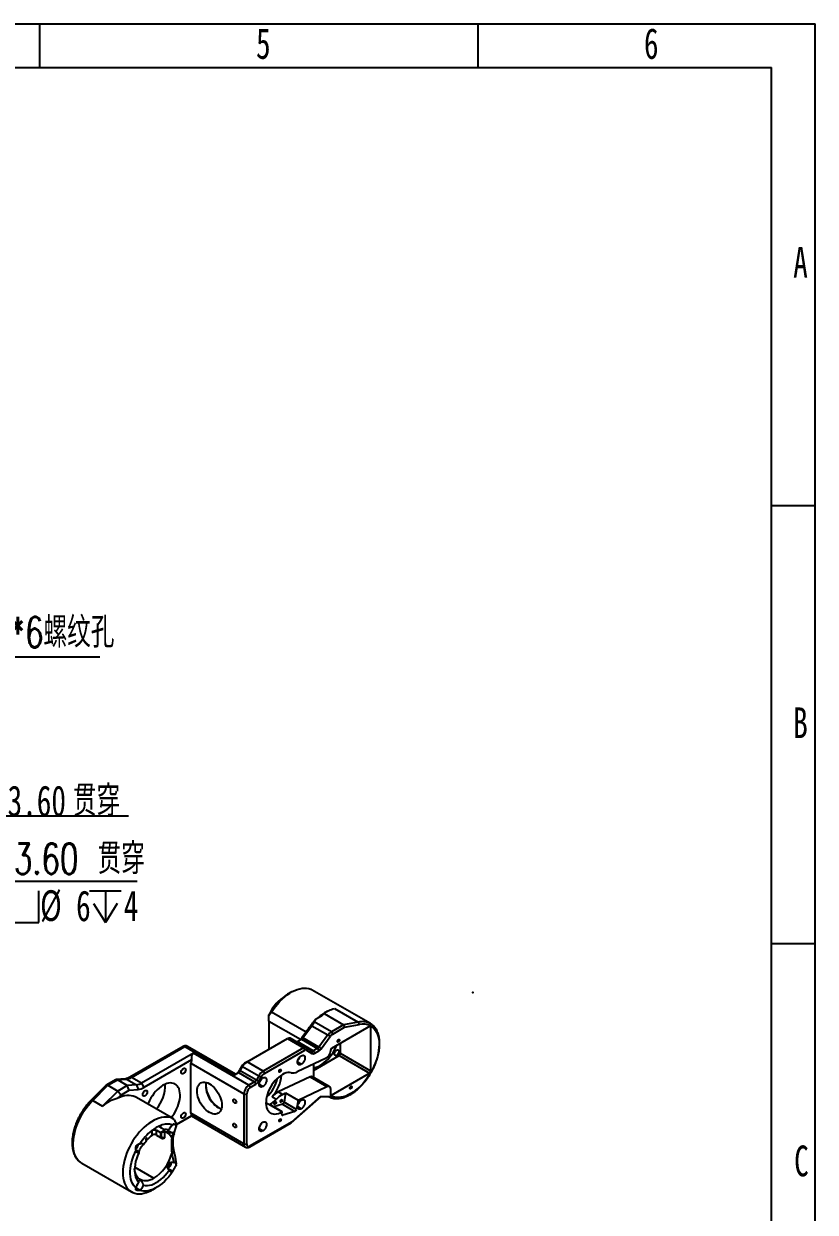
# Model space of a CAD drawing. Header units: millimetres. Extents: x 0 to 316, y 0 to 210.
# Drawn here: x 206.7 to 297, y 74.4 to 210 of the extents above; entities that cross this region are included whole.
import ezdxf

# ---------------------------------------------------------------- set-up
doc = ezdxf.new("R2010")
doc.units = ezdxf.units.MM
doc.header["$PDSIZE"] = -1
doc.layers.add('图框', color=7, linetype='Continuous')
doc.styles.add('SLDTEXTSTYLE0', font='TXT', dxfattribs={"width": 0.7, "bigfont": 'bigfont'})
doc.styles.add('SLDTEXTSTYLE3', font='TXT', dxfattribs={"width": 0.7})
doc.dimstyles.new('SLDDIMSTYLE2', dxfattribs={"dimtxt": 3.5, "dimasz": 4.08, "dimexe": 0, "dimexo": 0.0625, "dimgap": 0.875, "dimtad": 0, "dimtih": 1, "dimtoh": 1, "dimlfac": 5, "dimrnd": 1e-09, "dimzin": 4, "dimdsep": 46, "dimtxsty": 'SLDTEXTSTYLE3', "dimblk1": 'NONE', "dimsah": 1, "dimcen": 0, "dimadec": 0, "dimazin": 1, "dimtfac": 1, "dimtmove": 0, "dimatfit": 3, "dimldrblk": 'NONE', "dimfxl": 1, "dimfrac": 2, "dimtolj": 1, "dimtzin": 12, "dimarcsym": 0})
doc.dimstyles.new('SLDDIMSTYLE3', dxfattribs={"dimtxt": 3.5, "dimasz": 4.08, "dimexe": 0, "dimexo": 0.0625, "dimgap": 0.875, "dimtad": 0, "dimtih": 1, "dimtoh": 1, "dimlfac": 5, "dimrnd": 1e-09, "dimzin": 12, "dimdsep": 46, "dimtxsty": 'SLDTEXTSTYLE3', "dimblk1": 'NONE', "dimsah": 1, "dimcen": 0, "dimadec": 0, "dimazin": 3, "dimtfac": 1, "dimtmove": 0, "dimatfit": 3, "dimldrblk": 'NONE', "dimfxl": 1, "dimfrac": 2, "dimtolj": 1, "dimtzin": 12, "dimarcsym": 0})

# ---------------------------------------------------------------- blocks, each defined once
blk = doc.blocks.new('_D_11')
at = {"layer": '图框'}
for p, q in [((185.89, 125.48), (186.55, 125.19)), ((186.55, 125.19), (199.17, 119.62)), ((199.17, 119.62), (218.66, 119.62))]:
    blk.add_line(p, q, dxfattribs=at)
blk.add_solid([(186.55, 125.19), (190.08, 123.08), (190.49, 124.01)], dxfattribs=at)
at = {"layer": '图框', "char_height": 3.5, "attachment_point": 1}
for s, insert, style in [('贯穿', (212.32, 123.09), 'SLDTEXTSTYLE0'), ('%%c', (200.76, 123.11), 'SLDTEXTSTYLE3'), ('3.60', (204.87, 123.09), 'SLDTEXTSTYLE3')]:
    blk.add_mtext(s, dxfattribs=dict(at, insert=insert, style=style))
blk = doc.blocks.new('_None')
blk = doc.blocks.new('SW_SYMBOL_HOLE_SPOT')
at = {"layer": '图框', "color": 0}
for p, q in [((0, 875), (0, 75)), ((1600, 75), (1600, 875)), ((0, 75), (1600, 75))]:
    blk.add_line(p, q, dxfattribs=at)
blk = doc.blocks.new('SW_SYMBOL_HOLE_DEPTH')
at = {"layer": '图框', "color": 0}
for p, q in [((0, 875), (800, 875)), ((400, 875), (400, 75)), ((100, 555), (400, 75)), ((700, 555), (400, 75))]:
    blk.add_line(p, q, dxfattribs=at)
blk = doc.blocks.new('_D_12')
at = {"layer": '图框'}
for p, q in [((186.01, 123.59), (186.93, 122.81)), ((186.93, 122.81), (199.63, 112.16)), ((199.63, 112.16), (219.66, 112.16))]:
    blk.add_line(p, q, dxfattribs=at)
blk.add_solid([(186.93, 122.81), (189.73, 119.8), (190.38, 120.58)], dxfattribs=at)
at = {"layer": '图框', "xscale": 0.0045117371, "yscale": 0.0045117371, "zscale": 0.0045117371}
for name, p in [('SW_SYMBOL_HOLE_SPOT', (201.22, 107.12)), ('SW_SYMBOL_HOLE_DEPTH', (214.22, 107.12))]:
    blk.add_blockref(name, p, dxfattribs=at)
at = {"layer": '图框', "char_height": 3.5, "attachment_point": 1}
for s, insert, style in [('%%c', (201.49, 116.5), 'SLDTEXTSTYLE3'), ('3.60 贯穿', (205.6, 116.48), 'SLDTEXTSTYLE0'), ('%%c', (208.58, 111.13), 'SLDTEXTSTYLE3'), ('6', (212.69, 111.11), 'SLDTEXTSTYLE3'), ('4', (218.12, 111.11), 'SLDTEXTSTYLE3')]:
    blk.add_mtext(s, dxfattribs=dict(at, insert=insert, style=style))
blk = doc.blocks.new('SW_NOTE_0_1')
at = {"layer": '图框', "color": 0}
blk.add_line((15.33, 0), (0, 0), dxfattribs=at)
at = {"layer": '图框', "color": 0, "insert": (0.5, 4.58), "char_height": 3.5, "attachment_point": 1, "style": 'SLDTEXTSTYLE0'}
blk.add_mtext('M2*6螺纹孔', dxfattribs=at)

msp = doc.modelspace()

# ---------------------------------------------------------------- linework, layer by layer
at = {"color": 7, "linetype": 'Continuous', "lineweight": 25}
for p, q in [((237.2252, 99.5009), (236.801, 99.256)), ((246.2583, 95.9099), (239.6256, 99.7389)), ((234.6772, 96.2091), (234.6772, 96.807)), ((238.9207, 94.9421), (234.9767, 97.2189)), ((239.9843, 96.3749), (238.4297, 94.2808)), ((239.9843, 96.3749), (239.8526, 96.1094)), ((240.6883, 96.7814), (239.9843, 96.3749)), ((240.986, 97.0496), (243.1908, 95.7768)), ((241.366, 97.3358), (241.1709, 97.2231)), ((242.1635, 97.6259), (244.8484, 96.0759)), ((234.6772, 96.2091), (238.2909, 94.1229)), ((234.6772, 96.2091), (234.6772, 92.9846)), ((238.5557, 94.2987), (239.5791, 95.6773)), ((239.5791, 95.6773), (241.4176, 94.616)), ((241.8098, 94.9796), (239.8526, 96.1094)), ((243.1908, 95.7768), (241.8098, 94.9796)), ((246.2816, 95.6422), (241.8331, 93.0741)), ((241.9654, 94.7101), (243.3204, 95.4924)), ((244.8484, 96.0759), (243.1908, 95.7768)), ((243.3204, 95.4924), (245.004, 95.7961)), ((245.004, 95.7961), (245.004, 95.7953)), ((246.2583, 95.9099), (246.2229, 95.9298)), ((246.3121, 90.4993), (246.3121, 95.6248)), ((232.1867, 91.5469), (236.7969, 94.2083)), ((236.7969, 94.2083), (238.6354, 93.147)), ((238.9354, 93.1767), (237.0969, 94.238)), ((237.9118, 93.8721), (238.3988, 94.1532)), ((239.7503, 92.8108), (237.9118, 93.8721)), ((238.3988, 94.1532), (240.2373, 93.0919)), ((238.5557, 94.2987), (238.4297, 94.2808)), ((240.3942, 93.2373), (238.5557, 94.2987)), ((241.4176, 94.616), (240.3942, 93.2373)), ((240.636, 93.0479), (241.6594, 94.4265)), ((242.5037, 93.89), (242.6184, 93.8237)), ((242.8332, 92.5077), (242.8332, 93.6515)), ((224.8848, 93.3041), (218.8111, 89.7978)), ((219.0111, 89.778), (225.0848, 93.2843)), ((226.0747, 92.5495), (220.1425, 89.1249)), ((225.0848, 93.2843), (230.7063, 90.039)), ((230.882, 90.1405), (225.3847, 93.314)), ((232.4033, 88.8961), (226.0747, 92.5495)), ((238.6354, 93.147), (234.0252, 90.4856)), ((234.1807, 90.2161), (238.7909, 92.8776)), ((238.9417, 93.1729), (238.9354, 93.1767)), ((238.9417, 93.1729), (238.9463, 93.1701)), ((239.5507, 92.7907), (238.9463, 93.1701)), ((238.9849, 92.8939), (239.5893, 92.5146)), ((240.2373, 93.0919), (239.7503, 92.8108)), ((239.7825, 90.5832), (242.6917, 92.2627)), ((239.9059, 92.5413), (240.3928, 92.8225)), ((241.6917, 92.8292), (241.6917, 92.7406)), ((242.6917, 92.2627), (246.1707, 90.2544)), ((246.3121, 90.4993), (242.8332, 92.5077)), ((225.8677, 91.7768), (220.4253, 88.635)), ((225.7919, 85.6906), (225.7919, 91.4064)), ((225.7919, 91.4064), (231.8376, 87.9163)), ((231.6038, 91.0669), (231.3281, 90.5893)), ((231.4109, 90.5415), (231.6867, 91.0191)), ((231.6867, 91.0191), (231.6038, 91.0669)), ((231.6867, 91.0191), (233.5252, 89.9578)), ((232.1867, 91.5469), (231.9038, 91.3836)), ((234.0252, 90.4856), (232.1867, 91.5469)), ((241.2292, 91.9857), (237.9133, 90.4173)), ((238.3787, 91.2681), (237.9544, 91.513)), ((239.7825, 91.3014), (239.7825, 89.7824)), ((217.1839, 89.5117), (216.1292, 88.9028)), ((216.3145, 88.8745), (217.4009, 89.5017)), ((218.3097, 89.6226), (217.2627, 89.5363)), ((217.4009, 89.5017), (218.454, 89.5884)), ((218.5322, 88.8486), (217.4009, 89.5017)), ((218.454, 89.5884), (219.5854, 88.9353)), ((220.1425, 89.1249), (219.0111, 89.778)), ((230.7063, 90.039), (231.2109, 90.3304)), ((231.2109, 90.3304), (233.0494, 89.2691)), ((231.4109, 90.5415), (231.3281, 90.5893)), ((233.2494, 89.4802), (231.4109, 90.5415)), ((233.5252, 89.9578), (233.2494, 89.4802)), ((233.515, 89.3268), (233.7907, 89.8044)), ((239.3964, 89.8445), (235.7496, 88.1197)), ((235.8382, 90.4667), (235.953, 90.4004)), ((239.3964, 89.8445), (241.3056, 88.7423)), ((241.5674, 88.752), (239.6582, 89.8541)), ((241.8331, 87.7503), (246.1707, 90.2544)), ((216.1107, 88.8887), (214.4022, 87.1828)), ((214.5879, 87.1506), (216.3145, 88.8745)), ((217.4459, 88.2214), (215.7193, 86.4975)), ((216.3145, 88.8745), (217.4459, 88.2214)), ((218.5322, 88.8486), (217.4459, 88.2214)), ((217.7787, 87.7604), (217.4459, 88.2214)), ((217.7787, 87.7604), (218.757, 88.3251)), ((219.5854, 88.9353), (218.5322, 88.8486)), ((218.757, 88.3251), (218.5322, 88.8486)), ((218.757, 88.3251), (219.7568, 88.4075)), ((219.5854, 88.9353), (219.7568, 88.4075)), ((220.1425, 89.1249), (220.4253, 88.635)), ((233.0494, 89.2691), (232.4033, 88.8961)), ((232.5589, 88.6266), (233.205, 88.9996)), ((233.994, 88.7369), (233.5698, 88.9818)), ((238.0051, 87.1813), (241.3056, 88.7423)), ((241.6917, 88.4773), (241.6917, 87.832)), ((243.9129, 88.5543), (244.0276, 88.488)), ((214.5879, 87.1506), (215.7193, 86.4975)), ((217.3734, 87.3557), (217.7787, 87.7604)), ((223.8076, 85.0313), (219.565, 87.4805)), ((231.8376, 87.9163), (231.8376, 82.2005)), ((232.1488, 82.2005), (232.1488, 87.9163)), ((234.3479, 86.8991), (236.1863, 85.8378)), ((235.0375, 87.569), (235.5325, 87.2832)), ((236.2446, 87.8339), (235.7496, 88.1197)), ((236.0944, 86.9584), (235.9797, 87.0247)), ((236.2446, 87.8339), (236.5909, 87.9977)), ((236.5909, 87.9977), (236.4079, 86.9414)), ((237.8222, 86.125), (236.4079, 86.9414)), ((236.5909, 87.9977), (238.0051, 87.1813)), ((237.2405, 84.5931), (240.6478, 87.6145)), ((240.5742, 87.6155), (237.2626, 84.679)), ((238.0051, 87.1813), (237.8222, 86.125)), ((240.5742, 87.6155), (241.9311, 87.597)), ((241.4452, 87.6036), (241.4592, 87.5956)), ((241.8331, 87.7503), (241.6917, 87.8319)), ((231.8376, 82.2005), (225.7919, 85.6906)), ((236.2102, 85.8517), (234.796, 86.6682)), ((236.2392, 86.72), (235.2536, 86.404)), ((235.3873, 86.7135), (235.2726, 86.7798)), ((236.1655, 85.5938), (236.2102, 85.8517)), ((236.2729, 85.4609), (236.1655, 85.5229)), ((236.2392, 86.72), (237.6534, 85.9036)), ((237.6534, 85.9036), (236.2729, 85.4609)), ((238.3787, 86.2049), (237.9544, 86.4498)), ((222.3536, 84.0222), (222.3536, 84.3066)), ((223.8723, 83.3418), (224.0591, 84.095)), ((224.1041, 84.2763), (224.1416, 84.4274)), ((225.8677, 85.4078), (224.1369, 84.4086)), ((224.1369, 84.4086), (225.8404, 85.392)), ((225.8404, 85.392), (232.0034, 81.8342)), ((232.5133, 81.8629), (237.2315, 84.5867)), ((237.2626, 84.679), (232.5589, 81.9637)), ((235.8382, 84.8203), (235.953, 84.754)), ((220.6856, 82.8129), (220.769, 82.6544)), ((220.7433, 82.8451), (220.7775, 82.8253)), ((220.7775, 82.8253), (220.8507, 82.6864)), ((221.3106, 83.7044), (221.3106, 83.122)), ((221.8762, 83.7466), (222.3005, 83.5017)), ((221.8762, 83.1728), (221.8762, 83.7466)), ((221.8762, 83.1728), (222.3005, 82.9279)), ((222.3005, 83.5017), (222.3005, 82.9279)), ((222.4419, 82.9631), (222.3005, 82.9279)), ((222.3005, 82.9279), (222.5882, 82.78)), ((222.7779, 83.7773), (222.3536, 84.0222)), ((222.4419, 82.9631), (222.4419, 83.4255)), ((222.6878, 82.8367), (222.4419, 82.9631)), ((222.7019, 82.8394), (222.7779, 82.883)), ((222.7019, 82.8394), (222.7072, 82.8422)), ((222.7072, 82.8422), (222.7779, 82.883)), ((222.7779, 83.6195), (222.7779, 82.883)), ((223.5938, 83.4415), (223.1747, 83.6834)), ((223.8723, 83.3418), (223.6108, 82.8988)), ((233.994, 83.6737), (233.5698, 83.9186)), ((219.8529, 81.2823), (219.5328, 81.4671)), ((220.7225, 82.5433), (220.6493, 82.6823)), ((223.8723, 81.3525), (223.6108, 81.0418)), ((213.3512, 79.9829), (219.008, 76.7172)), ((219.3717, 79.5184), (221.5492, 78.2613)), ((223.7071, 79.0566), (223.1831, 79.3592)), ((219.9571, 76.8918), (219.5328, 77.1367)), ((221.4084, 76.9552), (221.8326, 77.2001))]:
    msp.add_line(p, q, dxfattribs=at)
at = {"color": 7, "linetype": 'Continuous'}
for q in [(257.944, 99.5082), (257.9654, 99.4465)]:
    msp.add_line((257.944, 99.4589), q, dxfattribs=at)
at = {"color": 7, "linetype": 'Continuous', "lineweight": 25, "flags": 128}
for points in [[(234.9767, 97.2189), (235.1995, 97.5563), (235.4367, 97.8797), (235.6867, 98.1866), (235.9477, 98.4749), (236.2178, 98.7425), (236.4952, 98.9876), (236.7778, 99.2083), (237.0635, 99.4031), (237.3505, 99.5706), (237.6365, 99.7095), (237.9196, 99.819), (238.1977, 99.8982), (238.4689, 99.9465), (238.7313, 99.9637), (238.9828, 99.9495), (239.2218, 99.9041), (239.4465, 99.8279), (239.6256, 99.7389)], [(246.3121, 95.6248), (246.5021, 95.4934), (246.6731, 95.3329), (246.824, 95.1445), (246.9535, 94.9297), (247.0607, 94.69), (247.1447, 94.4274), (247.205, 94.1438), (247.241, 93.8413), (247.2526, 93.5223), (247.2395, 93.1892), (247.2019, 92.8445), (247.1401, 92.4908), (247.0546, 92.1308), (246.9459, 91.7673), (246.815, 91.403), (246.6629, 91.0406), (246.4906, 90.683), (246.2995, 90.3328), (246.091, 89.9927), (245.8668, 89.6654), (245.6285, 89.3531), (245.3779, 89.0585), (245.117, 88.7836), (244.8476, 88.5306), (244.572, 88.3014), (244.2921, 88.0977), (244.0101, 87.9211), (243.7282, 87.7729), (243.4484, 87.6543), (243.1729, 87.5661), (242.9038, 87.509), (242.6431, 87.4835), (242.3928, 87.4897), (242.1549, 87.5277), (241.9311, 87.597)], [(242.6184, 93.8237), (242.5745, 93.8085), (242.5373, 93.8157), (242.5124, 93.8443), (242.5037, 93.89), (242.5124, 93.9458), (242.5373, 94.0031), (242.5745, 94.0533), (242.6184, 94.0888), (242.6624, 94.104), (242.6996, 94.0968), (242.7245, 94.0682), (242.7332, 94.0225), (242.7245, 93.9667), (242.6996, 93.9094), (242.6624, 93.8592), (242.6184, 93.8237)], [(238.3787, 91.2681), (238.2771, 91.2237), (238.1815, 91.2104), (238.0973, 91.2289), (238.0295, 91.2781), (237.982, 91.3553), (237.9575, 91.4558), (237.9575, 91.5739), (237.982, 91.7027), (238.0295, 91.8347), (238.0973, 91.9623), (238.1815, 92.078), (238.2771, 92.1751), (238.3787, 92.2479), (238.4802, 92.2923), (238.5758, 92.3056), (238.66, 92.2871), (238.7278, 92.2379), (238.7753, 92.1607), (238.7998, 92.0602), (238.7998, 91.9421), (238.7753, 91.8133), (238.7278, 91.6813), (238.66, 91.5537), (238.5758, 91.438), (238.4802, 91.3409), (238.3787, 91.2681)], [(239.7825, 90.8596), (239.8577, 90.873), (240.0793, 90.9324), (240.3059, 91.0218), (240.5351, 91.1402), (240.7642, 91.2863), (240.9908, 91.4586), (241.2124, 91.6551), (241.4266, 91.8737), (241.6311, 92.112), (241.8235, 92.3674), (242.0018, 92.6371), (242.1641, 92.9181), (242.3084, 93.2074), (242.3911, 93.3963)], [(242.4101, 92.8826), (242.4887, 92.9137), (242.5597, 92.9129), (242.616, 92.8804), (242.6522, 92.8193), (242.6646, 92.7356), (242.6522, 92.6376), (242.616, 92.5348), (242.5597, 92.4372), (242.4887, 92.3545), (242.4101, 92.2947), (242.3314, 92.2637), (242.2604, 92.2645), (242.2041, 92.297), (242.168, 92.3581), (242.1555, 92.4417), (242.168, 92.5398), (242.2041, 92.6426), (242.2604, 92.7401), (242.3314, 92.8228), (242.4101, 92.8826)], [(224.9339, 90.7968), (225.0126, 90.8279), (225.0836, 90.8271), (225.1399, 90.7945), (225.176, 90.7335), (225.1885, 90.6498), (225.176, 90.5518), (225.1399, 90.449), (225.0836, 90.3514), (225.0126, 90.2687), (224.9339, 90.2089), (224.8553, 90.1779), (224.7843, 90.1787), (224.728, 90.2112), (224.6918, 90.2723), (224.6794, 90.3559), (224.6918, 90.454), (224.728, 90.5568), (224.7843, 90.6543), (224.8553, 90.737), (224.9339, 90.7968)], [(233.5252, 89.9578), (233.5576, 89.939), (233.5931, 89.9186), (233.6301, 89.8972), (233.6674, 89.8757), (233.7034, 89.8549), (233.7368, 89.8356), (233.7663, 89.8186), (233.7907, 89.8044)], [(233.994, 88.7369), (233.8925, 88.6925), (233.7969, 88.6792), (233.7127, 88.6977), (233.6449, 88.7469), (233.5973, 88.8241), (233.5729, 88.9246), (233.5729, 89.0427), (233.5973, 89.1715), (233.6449, 89.3036), (233.7127, 89.4311), (233.7969, 89.5468), (233.8925, 89.6439), (233.994, 89.7167), (234.0956, 89.7611), (234.1912, 89.7744), (234.2754, 89.7559), (234.3432, 89.7067), (234.3907, 89.6295), (234.4152, 89.529), (234.4152, 89.4109), (234.3907, 89.2821), (234.3432, 89.1501), (234.2754, 89.0225), (234.1912, 88.9068), (234.0956, 88.8097), (233.994, 88.7369)], [(237.2344, 90.3101), (237.0507, 90.3335), (236.8551, 90.3244), (236.6504, 90.283), (236.4393, 90.2097), (236.2248, 90.1055), (236.0097, 89.972), (235.7971, 89.811), (235.5898, 89.6245), (235.3906, 89.4153), (235.2024, 89.1862), (235.0277, 88.9402), (234.8688, 88.6808), (234.728, 88.4116), (234.6072, 88.1362), (234.508, 87.8584), (234.4318, 87.582), (234.3796, 87.3107), (234.3522, 87.0484), (234.35, 86.7986), (234.3729, 86.5647), (234.4207, 86.35), (234.4926, 86.1573), (234.5878, 85.9893), (234.7049, 85.8484), (234.8423, 85.7364), (234.9981, 85.6549), (235.1701, 85.605), (235.3562, 85.5873), (235.5535, 85.6022), (235.7596, 85.6494), (235.9715, 85.7283), (236.1863, 85.8378)], [(235.953, 90.4004), (235.9091, 90.3852), (235.8719, 90.3924), (235.847, 90.421), (235.8382, 90.4667), (235.847, 90.5225), (235.8719, 90.5798), (235.9091, 90.6301), (235.953, 90.6655), (235.9969, 90.6808), (236.0342, 90.6735), (236.059, 90.6449), (236.0678, 90.5992), (236.059, 90.5435), (236.0342, 90.4861), (235.9969, 90.4359), (235.953, 90.4004)], [(220.5499, 88.266), (220.6285, 88.297), (220.6995, 88.2962), (220.7558, 88.2637), (220.792, 88.2026), (220.8044, 88.119), (220.792, 88.0209), (220.7558, 87.9181), (220.6995, 87.8206), (220.6285, 87.7379), (220.5499, 87.6781), (220.4712, 87.647), (220.4003, 87.6478), (220.3439, 87.6803), (220.3078, 87.7414), (220.2953, 87.8251), (220.3078, 87.9231), (220.3439, 88.0259), (220.4003, 88.1234), (220.4712, 88.2062), (220.5499, 88.266)], [(223.5368, 85.1877), (223.6853, 85.3774), (223.8586, 85.628), (224.0164, 85.8908), (224.1566, 86.1628), (224.2777, 86.4404), (224.378, 86.7203), (224.4564, 86.999), (224.5119, 87.2731), (224.5438, 87.5392), (224.5517, 87.794), (224.5356, 88.0343), (224.4955, 88.2573), (224.432, 88.4601), (224.346, 88.6402), (224.2384, 88.7955), (224.1105, 88.924), (223.9641, 89.024), (223.8007, 89.0945), (223.6226, 89.1344), (223.4319, 89.1434), (223.2309, 89.1213), (223.0221, 89.0683), (222.8081, 88.9852), (222.5915, 88.873), (222.3751, 88.733), (222.1614, 88.5669), (221.9532, 88.3769), (221.7529, 88.1653), (221.5631, 87.9346), (221.3862, 87.6878), (221.2242, 87.4278), (221.0792, 87.1579), (220.9529, 86.8815), (220.888, 86.7168)], [(229.3097, 86.5994), (229.2976, 86.3932), (229.2615, 86.2045), (229.2021, 86.0366), (229.1203, 85.8922), (229.0175, 85.7739), (228.8955, 85.6837), (228.7564, 85.6232), (228.6026, 85.5933), (228.4367, 85.5946), (228.2615, 85.627), (228.0801, 85.6901), (227.8955, 85.7827), (227.7109, 85.9032), (227.5295, 86.0496), (227.3543, 86.2194), (227.1884, 86.4097), (227.0346, 86.6172), (226.8955, 86.8383), (226.7735, 87.0693), (226.6708, 87.3063), (226.589, 87.5451), (226.5295, 87.7817), (226.4934, 88.012), (226.4813, 88.2322), (226.4934, 88.4384), (226.5295, 88.627), (226.589, 88.795), (226.6708, 88.9393), (226.7735, 89.0576), (226.8955, 89.1478), (227.0346, 89.2084), (227.1884, 89.2383), (227.3543, 89.237), (227.5295, 89.2045), (227.7109, 89.1414), (227.8955, 89.0489), (228.0801, 88.9283), (228.2615, 88.7819), (228.4367, 88.6121), (228.6026, 88.4219), (228.7564, 88.2144), (228.8955, 87.9933), (229.0175, 87.7622), (229.1203, 87.5253), (229.2021, 87.2865), (229.2615, 87.0499), (229.2976, 86.8195), (229.3097, 86.5994)], [(227.5216, 89.2066), (227.5194, 89.1985), (227.4834, 89.0098), (227.4713, 88.8037), (227.4834, 88.5835), (227.5194, 88.3532), (227.5789, 88.1166), (227.6607, 87.8778), (227.7635, 87.6408), (227.8855, 87.4098), (228.0246, 87.1886), (228.1784, 86.9812), (228.3443, 86.7909), (228.5194, 86.6211), (228.7009, 86.4747), (228.8855, 86.3542), (229.0701, 86.2616), (229.2515, 86.1985), (229.2594, 86.1964)], [(233.2494, 89.4802), (233.2819, 89.4614), (233.3173, 89.441), (233.3544, 89.4196), (233.3916, 89.3981), (233.4277, 89.3773), (233.461, 89.358), (233.4905, 89.341), (233.515, 89.3268)], [(241.3056, 88.7423), (241.3827, 88.7704), (241.4558, 88.7801), (241.5226, 88.7711), (241.5806, 88.7436), (241.6279, 88.6988), (241.6629, 88.6379), (241.6844, 88.5633), (241.6917, 88.4773)], [(244.0276, 88.488), (243.9837, 88.4727), (243.9465, 88.48), (243.9216, 88.5086), (243.9129, 88.5543), (243.9216, 88.61), (243.9465, 88.6674), (243.9837, 88.7176), (244.0276, 88.7531), (244.0716, 88.7683), (244.1088, 88.7611), (244.1337, 88.7325), (244.1424, 88.6868), (244.1337, 88.631), (244.1088, 88.5737), (244.0716, 88.5234), (244.0276, 88.488)], [(213.3512, 79.9829), (213.2455, 80.0494), (213.0596, 80.1982), (212.8932, 80.3755), (212.7476, 80.5803), (212.6239, 80.8108), (212.5228, 81.0656), (212.4453, 81.3428), (212.3917, 81.6403), (212.3626, 81.9559), (212.3581, 82.2874), (212.3783, 82.6324), (212.4229, 82.9883), (212.4918, 83.3527), (212.5844, 83.7227), (212.6999, 84.0958), (212.8377, 84.4691), (212.9966, 84.8401), (213.1756, 85.206), (213.3732, 85.5642), (213.5882, 85.912), (213.8189, 86.2469), (214.0636, 86.5665), (214.3206, 86.8685), (214.5879, 87.1506)], [(214.4023, 87.1828), (214.4163, 87.1926), (214.4471, 87.199), (214.4871, 87.194), (214.5346, 87.1776), (214.5879, 87.1506)], [(219.565, 87.4805), (219.4372, 87.5468), (219.2176, 87.6299), (218.9836, 87.6827), (218.7367, 87.7047), (218.4788, 87.6958), (218.2116, 87.656), (217.937, 87.5857), (217.6569, 87.4854), (217.3734, 87.3557)], [(230.9699, 86.9474), (230.9579, 86.8798), (230.9233, 86.8352), (230.8708, 86.8198), (230.8076, 86.8355), (230.7422, 86.8803), (230.6834, 86.9481), (230.6391, 87.0297), (230.6153, 87.1142), (230.6153, 87.1901), (230.6391, 87.2471), (230.6834, 87.2777), (230.7422, 87.2775), (230.8076, 87.2467), (230.8708, 87.1895), (230.9233, 87.1135), (230.9579, 87.029), (230.9699, 86.9474)], [(235.3873, 86.7135), (235.3434, 86.6982), (235.3062, 86.7055), (235.2813, 86.7341), (235.2726, 86.7798), (235.2813, 86.8355), (235.3062, 86.8929), (235.3434, 86.9431), (235.3873, 86.9786), (235.4312, 86.9938), (235.4685, 86.9866), (235.4933, 86.958), (235.5021, 86.9123), (235.4933, 86.8565), (235.4685, 86.7992), (235.4312, 86.749), (235.3873, 86.7135)], [(236.0944, 86.9584), (236.0505, 86.9431), (236.0133, 86.9504), (235.9884, 86.979), (235.9797, 87.0247), (235.9884, 87.0804), (236.0133, 87.1378), (236.0505, 87.188), (236.0944, 87.2235), (236.1383, 87.2387), (236.1756, 87.2315), (236.2005, 87.2029), (236.2092, 87.1572), (236.2005, 87.1014), (236.1756, 87.0441), (236.1383, 86.9939), (236.0944, 86.9584)], [(238.3787, 86.2049), (238.2771, 86.1605), (238.1815, 86.1472), (238.0973, 86.1657), (238.0295, 86.2149), (237.982, 86.2921), (237.9575, 86.3926), (237.9575, 86.5107), (237.982, 86.6395), (238.0295, 86.7715), (238.0973, 86.8991), (238.1815, 87.0148), (238.2771, 87.1119), (238.3787, 87.1847), (238.4802, 87.2291), (238.5758, 87.2424), (238.66, 87.2239), (238.7278, 87.1747), (238.7753, 87.0975), (238.7998, 86.997), (238.7998, 86.8789), (238.7753, 86.7501), (238.7278, 86.6181), (238.66, 86.4905), (238.5758, 86.3748), (238.4802, 86.2777), (238.3787, 86.2049)], [(224.9339, 85.7343), (225.0126, 85.7653), (225.0836, 85.7645), (225.1399, 85.732), (225.176, 85.6709), (225.1885, 85.5873), (225.176, 85.4892), (225.1399, 85.3864), (225.0836, 85.2889), (225.0126, 85.2062), (224.9339, 85.1464), (224.8553, 85.1153), (224.7843, 85.1161), (224.728, 85.1487), (224.6918, 85.2097), (224.6794, 85.2934), (224.6918, 85.3914), (224.728, 85.4942), (224.7843, 85.5918), (224.8553, 85.6745), (224.9339, 85.7343)], [(236.1655, 85.5938), (236.1622, 85.5601), (236.1643, 85.5294), (236.1717, 85.5028), (236.1843, 85.4815), (236.2014, 85.4662), (236.2224, 85.4575), (236.2465, 85.4557), (236.2729, 85.4609)], [(223.8834, 84.9847), (223.6766, 85.0991), (223.4533, 85.1828), (223.2151, 85.2351), (222.9638, 85.2558), (222.7012, 85.2446), (222.4291, 85.2016), (222.1497, 85.1272), (221.8648, 85.0218), (221.5767, 84.8863), (221.2873, 84.7216), (220.9987, 84.5289), (220.7132, 84.3097), (220.4327, 84.0655), (220.1593, 83.7981), (219.895, 83.5094), (219.6416, 83.2016), (219.4011, 82.8768), (219.1752, 82.5375), (218.9656, 82.1861), (218.7737, 81.8252), (218.6009, 81.4574), (218.4485, 81.0853), (218.3177, 80.7116), (218.2093, 80.3392), (218.1242, 79.9707), (218.063, 79.6087), (218.026, 79.2559), (218.0137, 78.9149), (218.026, 78.5881), (218.063, 78.278), (218.1242, 77.9867), (218.2093, 77.7164), (218.3177, 77.4691), (218.4485, 77.2465), (218.6009, 77.0503), (218.7737, 76.882), (218.9656, 76.7426), (219.1752, 76.6333), (219.4011, 76.5548), (219.6416, 76.5077), (219.895, 76.4924), (220.1593, 76.5089), (220.4327, 76.5572), (220.7132, 76.6368), (220.9987, 76.7473), (221.2873, 76.8877), (221.4084, 76.9552)], [(230.9699, 84.1712), (230.9579, 84.1035), (230.9233, 84.059), (230.8708, 84.0435), (230.8076, 84.0593), (230.7422, 84.104), (230.6834, 84.1718), (230.6391, 84.2535), (230.6153, 84.3379), (230.6153, 84.4138), (230.6391, 84.4709), (230.6834, 84.5014), (230.7422, 84.5013), (230.8076, 84.4705), (230.8708, 84.4132), (230.9233, 84.3372), (230.9579, 84.2527), (230.9699, 84.1712)], [(233.994, 83.6737), (233.8925, 83.6293), (233.7969, 83.616), (233.7127, 83.6345), (233.6449, 83.6837), (233.5973, 83.7609), (233.5729, 83.8614), (233.5729, 83.9795), (233.5973, 84.1083), (233.6449, 84.2404), (233.7127, 84.3679), (233.7969, 84.4836), (233.8925, 84.5807), (233.994, 84.6535), (234.0956, 84.6979), (234.1912, 84.7112), (234.2754, 84.6927), (234.3432, 84.6435), (234.3907, 84.5664), (234.4152, 84.4658), (234.4152, 84.3477), (234.3907, 84.2189), (234.3432, 84.0869), (234.2754, 83.9593), (234.1912, 83.8436), (234.0956, 83.7465), (233.994, 83.6737)], [(235.953, 84.754), (235.9091, 84.7388), (235.8719, 84.746), (235.847, 84.7746), (235.8382, 84.8203), (235.847, 84.8761), (235.8719, 84.9334), (235.9091, 84.9836), (235.953, 85.0191), (235.9969, 85.0343), (236.0342, 85.0271), (236.059, 84.9985), (236.0678, 84.9528), (236.059, 84.897), (236.0342, 84.8397), (235.9969, 84.7895), (235.953, 84.754)], [(220.7775, 82.8253), (220.7612, 82.8416), (220.7376, 82.8445), (220.7103, 82.8336), (220.6835, 82.8106), (220.6613, 82.7789), (220.647, 82.7434), (220.6428, 82.7095), (220.6493, 82.6823)], [(219.5328, 77.1313), (219.3709, 77.2892), (219.2295, 77.4749), (219.1098, 77.687), (219.0128, 77.9236), (218.9394, 78.1827), (218.8901, 78.4623), (218.8653, 78.76), (218.8653, 79.0733), (218.8901, 79.3996), (218.9394, 79.7361), (219.0128, 80.0801), (219.1098, 80.4286), (219.2295, 80.7789), (219.3709, 81.1279), (219.5328, 81.4727)], [(219.8392, 81.1734), (219.7748, 81.1645), (219.7152, 81.17), (219.662, 81.1898), (219.6165, 81.2233), (219.5801, 81.2698), (219.5535, 81.3279), (219.5377, 81.3961), (219.5328, 81.4727)], [(219.9523, 82.1992), (220.021, 82.2333), (220.0881, 82.2537), (220.1517, 82.2598), (220.2101, 82.2514), (220.2619, 82.2288), (220.3056, 82.1926), (220.3402, 82.1438), (220.3646, 82.0835)], [(220.8507, 82.6864), (220.8044, 82.6682), (220.769, 82.6544)], [(219.8392, 81.1734), (219.6954, 80.8379), (219.5755, 80.5001), (219.4808, 80.1638), (219.4124, 79.8326), (219.371, 79.5104), (219.3572, 79.2006), (219.371, 78.9068), (219.4124, 78.6323), (219.4808, 78.3802), (219.5755, 78.1531), (219.6954, 77.9538), (219.8392, 77.7843)], [(221.5492, 78.2613), (221.3178, 78.1419), (221.0889, 78.052), (220.8651, 77.9928), (220.649, 77.965), (220.443, 77.9687), (220.2493, 78.004), (220.0702, 78.0705), (219.9076, 78.1675), (219.7634, 78.2938), (219.6392, 78.4481), (219.5363, 78.6285), (219.4559, 78.8332), (219.3989, 79.0598), (219.366, 79.3057), (219.3615, 79.3713)], [(223.7118, 79.0594), (223.4942, 78.7468), (223.2627, 78.4498), (223.0192, 78.1711), (222.7658, 77.9128), (222.5047, 77.6772), (222.2379, 77.4663), (221.9677, 77.2817), (221.6964, 77.1251), (221.4263, 76.9978), (221.1595, 76.9007), (220.8983, 76.8347), (220.645, 76.8004), (220.4015, 76.7981), (220.17, 76.8277), (219.9523, 76.8891)], [(220.3646, 77.4809), (220.5833, 77.441), (220.8158, 77.4368), (221.0598, 77.4683), (221.3124, 77.5351), (221.5708, 77.6366), (221.8321, 77.7714), (222.0934, 77.9383), (222.3518, 78.1352), (222.6044, 78.36), (222.8483, 78.6101), (223.0809, 78.8829), (223.2995, 79.1752)], [(223.7071, 79.0566), (223.639, 79.0237), (223.5727, 79.0043), (223.5099, 78.9989), (223.4521, 79.0078), (223.401, 79.0306), (223.3579, 79.0668), (223.3237, 79.1154), (223.2995, 79.1752)]]:
    msp.add_lwpolyline(points, dxfattribs=at)
at = {"color": 7, "linetype": 'Continuous', "lineweight": 25}
for centre, radius, start, end in [((239.8427, 94.3022), 5.813, 121.550317, 147.836732), ((243.9386, 92.5013), 5.4732, 120.376437, 133.052295), ((245.6527, 90.7476), 7.9299, 138.933622, 147.891978), ((242.5063, 93.8348), 1.34, 121.317347, 144.338871), ((241.6276, 94.6947), 0.3381, 2.605478, 57.394522), ((245.3472, 94.1975), 1.941, 63.18176, 104.889718), ((245.4384, 94.0136), 1.8339, 62.627604, 103.703108), ((236.9725, 93.9646), 0.3004, 65.543798, 125.766661), ((237.7732, 94.0974), 0.2645, 275.131849, 301.605283), ((237.5587, 94.9057), 1.072, 301.317347, 324.338871), ((238.1202, 94.6112), 0.536, 301.317347, 324.338871), ((240.8683, 93.6657), 1.0977, 43.881613, 59.971061), ((242.5087, 93.8172), 1.0452, 121.317347, 144.338871), ((224.9676, 93.1207), 0.2012, 54.382423, 114.307119), ((225.2605, 93.0389), 0.3018, 65.692881, 125.617577), ((238.811, 92.9032), 0.3004, 65.543798, 125.766661), ((238.4532, 92.8622), 0.3381, 2.605478, 57.394522), ((238.9015, 92.7249), 0.1885, 63.736751, 125.924958), ((238.8221, 93.012), 0.2011, 324.063723, 51.853102), ((239.6332, 92.9733), 0.2003, 245.543798, 305.766661), ((239.4265, 92.6326), 0.2011, 324.063723, 51.853102), ((239.7254, 92.7904), 0.3075, 243.736751, 305.924958), ((239.5681, 92.526), 0.3381, 2.605478, 57.394522), ((239.9587, 93.5498), 0.536, 301.317347, 324.338871), ((240.0551, 92.8071), 0.3381, 2.605478, 57.394522), ((239.961, 93.5322), 0.8308, 301.317347, 324.338871), ((239.8449, 92.287), 1.0977, 43.881613, 59.971061), ((240.7849, 92.777), 0.9075, 299.315485, 357.702858), ((241.9987, 92.8152), 0.3074, 122.605478, 177.394522), ((242.5261, 92.5216), 0.3074, 302.605478, 357.394522), ((226.8332, 91.3863), 1.0415, 157.978838, 178.891847), ((232.3619, 90.6492), 0.8656, 121.954672, 151.144391), ((232.9502, 90.3229), 1.4426, 121.954672, 151.144391), ((237.2365, 92.4173), 1.0122, 318.598591, 341.406786), ((218.3281, 89.3781), 0.2451, 59.093581, 94.291582), ((218.3062, 90.9361), 1.3557, 276.257093, 301.326056), ((218.8938, 89.6141), 0.2015, 54.407529, 114.019438), ((230.3173, 91.1463), 1.1541, 301.954672, 331.144391), ((230.9055, 90.82), 0.577, 301.954672, 331.144391), ((234.7887, 89.2615), 1.4426, 121.954672, 151.144391), ((232.8519, 89.8861), 1.0122, 318.598591, 341.406786), ((234.7763, 89.2614), 1.1252, 121.954672, 151.144391), ((233.843, 90.2008), 0.3381, 2.605478, 57.394522), ((231.5218, 90.6536), 4.2607, 312.862787, 347.142589), ((232.0722, 90.3311), 4.0525, 317.031829, 355.888524), ((237.4168, 91.358), 1.0636, 260.124109, 297.82776), ((239.5363, 89.6037), 0.2785, 64.057945, 120.166755), ((246.0051, 90.5133), 0.3074, 302.605478, 357.394522), ((219.4376, 90.283), 1.3557, 276.257093, 301.326056), ((219.5795, 90.0247), 1.6269, 276.257093, 301.326056), ((218.7955, 88.8356), 4.0481, 318.765619, 2.320769), ((230.8697, 89.1327), 3.4059, 184.214799, 235.779824), ((233.0658, 87.8604), 1.2294, 122.605478, 177.394522), ((233.0392, 87.8758), 0.8913, 122.605478, 177.394522), ((232.2211, 88.6113), 0.3381, 2.605478, 57.394522), ((232.744, 89.7587), 0.577, 301.954672, 331.144391), ((232.8672, 88.9842), 0.3381, 2.605478, 57.394522), ((232.7316, 89.7585), 0.8944, 301.954672, 331.144391), ((231.9932, 88.2165), 0.3381, 242.609672, 297.390328), ((233.1043, 89.4423), 3.2492, 301.37467, 318.357556), ((236.8014, 86.0238), 2.345, 116.648871, 138.781377), ((237.2964, 85.738), 2.345, 116.648871, 138.781377), ((236.118, 86.9874), 0.2935, 294.381367, 350.995454), ((237.2365, 87.3541), 1.0122, 318.598591, 341.406786), ((241.7779, 87.818), 0.0873, 170.785963, 309.203285), ((226.2825, 85.6705), 0.491, 177.648524, 212.349204), ((234.949, 87.9811), 2.4748, 299.998345, 300.637913), ((237.5323, 86.171), 0.2935, 294.381367, 350.995454), ((223.7808, 80.6299), 3.944, 111.214834, 128.779789), ((223.1172, 82.5039), 1.9577, 72.06026, 112.957773), ((224.2061, 83.5734), 0.93, 121.494421, 167.294599), ((222.5622, 84.527), 1.0122, 318.598591, 341.406786), ((232.8519, 84.8229), 1.0122, 318.598591, 341.406786), ((225.2762, 78.7606), 6.3378, 128.734151, 147.14181), ((224.3943, 79.4059), 4.8289, 129.687103, 137.208639), ((224.5123, 80.2217), 3.9561, 116.002689, 123.991934), ((224.539, 80.1808), 3.8634, 117.119824, 122.8748), ((223.8992, 80.4046), 2.7132, 116.184993, 118.894235), ((242.0003, 48.7321), 39.1931, 119.521609, 119.68921), ((224.0017, 80.3933), 2.7743, 116.177414, 118.26841), ((222.9307, 82.3496), 1.4751, 75.547468, 98.148449), ((222.5339, 82.4941), 1.1308, 19.287939, 77.540227), ((218.8473, 82.3528), 0.9755, 311.598548, 348.300758), ((225.0569, 78.801), 5.7265, 139.192664, 145.025131), ((224.4373, 79.2384), 5.0126, 137.03918, 138.16859), ((232.2181, 82.152), 0.3836, 172.74083, 235.97692), ((231.9932, 82.5007), 0.3381, 242.609672, 297.390328), ((232.3988, 82.1599), 0.2533, 170.785963, 309.203285), ((232.4542, 81.9503), 0.1055, 304.038342, 7.257638), ((218.9558, 82.3026), 4.8018, 302.689795, 345.333212), ((222.866, 80.031), 0.5291, 301.364548, 1.657688), ((222.6407, 80.1621), 0.9271, 304.540041, 355.5092), ((218.4554, 82.5879), 5.9241, 335.010517, 335.077661), ((223.9076, 79.7455), 0.3497, 102.483081, 103.675276), ((223.4219, 79.5506), 0.5704, 299.998087, 300.552066), ((220.4694, 77.0903), 0.9374, 132.241122, 177.49141), ((218.815, 78.0411), 1.0122, 318.598591, 341.406786), ((219.446, 77.6809), 0.9402, 302.930152, 347.713679), ((219.6767, 77.3775), 0.5609, 299.437867, 299.9981)]:
    msp.add_arc(centre, radius, start, end, dxfattribs=at)
for centre, major_axis, ratio, start_param, end_param in [((239.2642, 95.6325), (0.6453, 0.7814), 0.21736247, 4.94644413, 5.53444673), ((243.1648, 95.5822), (-0.0763, 0.2083), 0.66267212, 4.04203023, 5.61282656), ((244.8484, 95.886), (-0.1037, 0.2015), 0.57558538, 3.98268911, 5.5534855), ((226.6404, 91.5697), (-0.5657, 0.9798), 0.57733463, 6.28314468, 7.33034223), ((217.3428, 89.1416), (-0.1209, 0.3868), 0.67785324, 5.64877344, 6.43409034), ((216.3645, 88.5768), (-0.245, 0.3196), 0.46910575, 5.43635815, 6.34469557), ((220.2764, 81.5274), (-4.388, 5.1265), 0.66665886, 5.92323304, 6.3343709), ((226.6404, 85.8539), (0.8, 0.4619), 0.00007037, 2.87975263, 3.14163329), ((237.107, 84.7688), (-0.1291, 0.1792), 0.49754975, 3.09124394, 3.87672337), ((221.5934, 83.3182), (0.4, -0.2184), 0.02434505, 0.7986924, 0.98780189)]:
    msp.add_ellipse(centre, major_axis=major_axis, ratio=ratio, start_param=start_param, end_param=end_param, dxfattribs=at)
for points, knots in [([(234.9218, 97.3967), (234.9187, 97.3891), (234.9127, 97.3741), (234.9024, 97.35), (234.8913, 97.325), (234.875, 97.2898), (234.8524, 97.243), (234.8215, 97.1826), (234.7879, 97.1197), (234.756, 97.0623), (234.7273, 97.0123), (234.7023, 96.9696), (234.6856, 96.9419), (234.6772, 96.928)], [0, 0, 0, 0, 0.06478387, 0.12860874, 0.19165556, 0.25411091, 0.38219945, 0.50680418, 0.6314998, 0.75440734, 0.83606304, 0.91767522, 1, 1, 1, 1]), ([(240.986, 97.0496), (241.0628, 97.1242), (241.1441, 97.1906), (241.3168, 97.3098), (241.4082, 97.3625), (241.6994, 97.5033), (241.9161, 97.574), (242.1635, 97.6259)], [0, 0, 0, 0, 0.25, 0.25, 0.5, 0.5, 1, 1, 1, 1]), ([(241.4674, 87.5933), (241.5233, 87.5628), (241.6466, 87.4953), (241.8542, 87.4234), (242.085, 87.3718), (242.327, 87.3487), (242.5787, 87.3535), (242.8387, 87.3864), (243.1055, 87.4475), (243.3773, 87.5364), (243.6522, 87.6527), (243.9282, 87.7953), (244.2035, 87.9634), (244.4763, 88.1556), (244.7448, 88.3705), (245.0074, 88.6068), (245.2626, 88.8628), (245.5088, 89.1368), (245.7445, 89.4272), (245.9684, 89.7321), (246.179, 90.0495), (246.3751, 90.3776), (246.5555, 90.7143), (246.719, 91.0574), (246.8647, 91.405), (246.9915, 91.7548), (247.0987, 92.1047), (247.1855, 92.4527), (247.2514, 92.7966), (247.2956, 93.1343), (247.3179, 93.4637), (247.3179, 93.783), (247.2954, 94.09), (247.2502, 94.3827), (247.1825, 94.6591), (247.0925, 94.9171), (246.9807, 95.1547), (246.8481, 95.3699), (246.696, 95.5614), (246.525, 95.7264), (246.3655, 95.8499), (246.2574, 95.9073), (246.2178, 95.9284)], [0, 0, 0, 0, 0.02027037, 0.04475404, 0.06929639, 0.09398707, 0.11888078, 0.14399084, 0.16929509, 0.19474994, 0.22030598, 0.24591911, 0.27155581, 0.29718916, 0.32280766, 0.34840651, 0.37398477, 0.39954388, 0.4250867, 0.45061689, 0.47613851, 0.50165587, 0.52717339, 0.55269457, 0.57822344, 0.60376456, 0.62932242, 0.6549013, 0.68050506, 0.70613663, 0.73179728, 0.7574854, 0.7831947, 0.80890825, 0.83459581, 0.86021719, 0.88572073, 0.91105065, 0.9361618, 0.96103803, 0.98570581, 1, 1, 1, 1]), ([(246.3106, 95.6607), (246.306, 95.6575), (246.2967, 95.6511), (246.2866, 95.6452), (246.2816, 95.6422)], [0, 0, 0, 0, 0.49855824, 1, 1, 1, 1]), ([(246.3121, 95.6248), (246.3121, 95.6307), (246.3119, 95.6425), (246.3111, 95.6546), (246.3106, 95.6607)], [0, 0, 0, 0, 0.501414, 1, 1, 1, 1]), ([(225.3849, 93.3131), (225.3833, 93.3143), (225.35, 93.339), (225.2724, 93.3636), (225.161, 93.3814), (225.0513, 93.371), (224.959, 93.3434), (224.906, 93.3153), (224.8848, 93.3041)], [0, 0, 0, 0, 0.01116171, 0.23707576, 0.45016505, 0.6562858, 0.86209107, 1, 1, 1, 1]), ([(218.8111, 89.7978), (218.7837, 89.7826), (218.7042, 89.7383), (218.5777, 89.6833), (218.4347, 89.6385), (218.3519, 89.6279), (218.3097, 89.6226)], [0, 0, 0, 0, 0.14740467, 0.42833157, 0.70852802, 1, 1, 1, 1]), ([(214.4022, 87.1828), (214.3572, 87.137), (214.2272, 87.005), (214.0194, 86.7726), (213.7835, 86.4817), (213.56, 86.1762), (213.3501, 85.8581), (213.155, 85.5295), (212.9761, 85.1924), (212.8143, 84.8486), (212.6706, 84.5004), (212.546, 84.1498), (212.4414, 83.7988), (212.3575, 83.4494), (212.295, 83.1037), (212.2546, 82.7637), (212.2367, 82.4314), (212.2419, 82.1088), (212.2706, 81.7981), (212.3229, 81.5013), (212.399, 81.2209), (212.4985, 80.9593), (212.6205, 80.7187), (212.7641, 80.5015), (212.9271, 80.3086), (213.1095, 80.1445), (213.2495, 80.0384), (213.3324, 79.9955), (213.344, 79.9894)], [0, 0, 0, 0, 0.02160865, 0.06233633, 0.10302177, 0.14367078, 0.18429541, 0.22490852, 0.26552338, 0.30615018, 0.34680143, 0.38749082, 0.42823178, 0.469037, 0.50991746, 0.55088078, 0.59192845, 0.63305154, 0.67422449, 0.71537602, 0.75641111, 0.79720331, 0.83760764, 0.87749296, 0.9167841, 0.95549473, 0.99373466, 1, 1, 1, 1]), ([(241.4592, 87.5956), (241.465, 87.5925), (241.4771, 87.5862), (241.4975, 87.5823), (241.512, 87.5869), (241.5139, 87.5988), (241.5146, 87.6027)], [0, 0, 0, 0, 0.17096854, 0.35151567, 0.78550425, 1, 1, 1, 1]), ([(222.3536, 84.0222), (222.3475, 84.0259), (222.3352, 84.0332), (222.3186, 84.0448), (222.3033, 84.0568), (222.2895, 84.0692), (222.2772, 84.0821), (222.2592, 84.1041), (222.2412, 84.136), (222.2339, 84.1773), (222.2417, 84.2169), (222.2624, 84.2489), (222.2895, 84.2735), (222.3182, 84.292), (222.3418, 84.3017), (222.3536, 84.3066)], [0, 0, 0, 0, 0.04204295, 0.08370653, 0.12517259, 0.16662555, 0.20825002, 0.25022836, 0.3751013, 0.49993439, 0.62482719, 0.74987278, 0.83329996, 0.91620751, 1, 1, 1, 1]), ([(223.7202, 84.3665), (223.7234, 84.3732), (223.7296, 84.3865), (223.7401, 84.404), (223.7513, 84.4194), (223.7633, 84.4327), (223.776, 84.4437), (223.7987, 84.4586), (223.8342, 84.4689), (223.8855, 84.458), (223.9397, 84.4237), (223.9881, 84.3733), (224.0292, 84.3175), (224.0636, 84.2624), (224.085, 84.2209), (224.0959, 84.1998)], [0, 0, 0, 0, 0.0442026, 0.08747384, 0.12993282, 0.17170469, 0.21291993, 0.25371329, 0.37953354, 0.50173391, 0.62364768, 0.74738542, 0.82931298, 0.91311849, 1, 1, 1, 1]), ([(224.0959, 84.1998), (224.0936, 84.194), (224.0892, 84.1825), (224.0824, 84.1635), (224.0754, 84.1435), (224.0682, 84.1225), (224.0609, 84.1005), (224.0532, 84.0775), (224.0384, 84.0327), (224.0146, 83.9611), (223.9792, 83.8591), (223.941, 83.755), (223.9082, 83.67), (223.8823, 83.6049), (223.8633, 83.558), (223.8449, 83.5128), (223.8333, 83.4848), (223.8276, 83.4707)], [0, 0, 0, 0, 0.03778486, 0.07467842, 0.11082101, 0.14634844, 0.18139143, 0.21607504, 0.25051816, 0.37623631, 0.5000483, 0.62469557, 0.74959167, 0.81161836, 0.87462177, 0.93677657, 1, 1, 1, 1]), ([(224.1416, 84.4274), (224.1377, 84.41), (224.1298, 84.3748), (224.1184, 84.3193), (224.107, 84.2609), (224.0996, 84.2204), (224.0959, 84.1998)], [0, 0, 0, 0, 0.23874348, 0.48503102, 0.73880849, 1, 1, 1, 1]), ([(221.3106, 83.7044), (221.3168, 83.7092), (221.3293, 83.7187), (221.3495, 83.7317), (221.3705, 83.7438), (221.3925, 83.755), (221.4154, 83.7651), (221.455, 83.7803), (221.5136, 83.7966), (221.5922, 83.8068), (221.671, 83.8068), (221.7384, 83.7975), (221.7935, 83.7832), (221.8376, 83.7672), (221.8633, 83.7535), (221.8762, 83.7466)], [0, 0, 0, 0, 0.04210739, 0.08382354, 0.12532123, 0.16677595, 0.20836374, 0.25025897, 0.37527864, 0.50019869, 0.62500583, 0.749906, 0.83345243, 0.91632563, 1, 1, 1, 1]), ([(221.3106, 83.122), (221.3162, 83.1266), (221.3276, 83.1359), (221.3457, 83.1504), (221.3648, 83.1653), (221.3781, 83.1754), (221.3848, 83.1805)], [0, 0, 0, 0, 0.2418783, 0.48880712, 0.7413414, 1, 1, 1, 1]), ([(221.818, 83.2061), (221.81, 83.2105), (221.7938, 83.2192), (221.7682, 83.2304), (221.7418, 83.2399), (221.7145, 83.2476), (221.6865, 83.2535), (221.6579, 83.2574), (221.6289, 83.2592), (221.5902, 83.2588), (221.5418, 83.2527), (221.4866, 83.2369), (221.4331, 83.2135), (221.4014, 83.1918), (221.3848, 83.1805)], [0, 0, 0, 0, 0.06287262, 0.12543236, 0.18779925, 0.25008762, 0.31240838, 0.37487212, 0.43759318, 0.50069458, 0.62414428, 0.7503594, 0.86920721, 1, 1, 1, 1]), ([(223.5938, 83.4415), (223.5803, 83.4407), (223.5535, 83.439), (223.5142, 83.4377), (223.4761, 83.4373), (223.4244, 83.438), (223.3613, 83.4414), (223.2892, 83.4502), (223.2253, 83.4637), (223.1719, 83.4822), (223.1314, 83.5048), (223.1059, 83.531), (223.0941, 83.5601), (223.0965, 83.5906), (223.1102, 83.6218), (223.1331, 83.6525), (223.1637, 83.6833), (223.2011, 83.7141), (223.2458, 83.7458), (223.2809, 83.7671), (223.2988, 83.778)], [0, 0, 0, 0, 0.031915472, 0.062949667, 0.09319459, 0.122749771, 0.187900657, 0.249259166, 0.312305755, 0.373898592, 0.43415779, 0.495884205, 0.55770724, 0.62220331, 0.682989143, 0.74637887, 0.806168193, 0.868015073, 0.932460879, 1, 1, 1, 1]), ([(223.6012, 82.8676), (223.5952, 82.8292), (223.5899, 82.7858), (223.5806, 82.6886), (223.5766, 82.6345), (223.567, 82.457), (223.5637, 82.3175), (223.5636, 82.0038), (223.5669, 81.8309), (223.5765, 81.5585), (223.5805, 81.4654), (223.5898, 81.2775), (223.5952, 81.1825), (223.6012, 81.0868)], [0, 0, 0, 0, 0.125, 0.125, 0.25, 0.25, 0.5, 0.5, 0.75, 0.75, 0.875, 0.875, 1, 1, 1, 1]), ([(223.8276, 83.4707), (223.8114, 83.4679), (223.7795, 83.4623), (223.7318, 83.4554), (223.685, 83.4496), (223.6391, 83.4448), (223.6088, 83.4426), (223.5938, 83.4415)], [0, 0, 0, 0, 0.20942636, 0.41366769, 0.61318569, 0.80846233, 1, 1, 1, 1]), ([(223.6108, 82.8988), (223.6177, 82.9205), (223.6315, 82.9638), (223.6522, 83.0266), (223.6729, 83.0878), (223.6937, 83.1472), (223.7148, 83.2049), (223.7362, 83.2611), (223.7581, 83.3157), (223.7805, 83.3688), (223.8035, 83.4205), (223.8196, 83.454), (223.8276, 83.4707)], [0, 0, 0, 0, 0.10249785, 0.20438191, 0.30567533, 0.40640038, 0.50657871, 0.6062314, 0.70537922, 0.80404277, 0.90224272, 1, 1, 1, 1]), ([(223.8723, 81.3525), (223.8657, 81.3835), (223.8528, 81.4448), (223.8356, 81.535), (223.82, 81.6222), (223.8063, 81.7067), (223.7943, 81.7885), (223.7839, 81.8676), (223.775, 81.9443), (223.7675, 82.0185), (223.7614, 82.0903), (223.7566, 82.1599), (223.753, 82.2272), (223.7504, 82.2924), (223.749, 82.3555), (223.748, 82.4786), (223.7538, 82.6635), (223.7731, 82.8567), (223.7957, 83.0057), (223.8158, 83.1132), (223.8409, 83.2267), (223.8615, 83.3025), (223.8723, 83.3418)], [0, 0, 0, 0, 0.0421475, 0.08311112, 0.12294719, 0.1617084, 0.19944389, 0.23619923, 0.27201653, 0.30693448, 0.34098846, 0.37421063, 0.40663, 0.4382726, 0.4691616, 0.49931737, 0.62054216, 0.74929516, 0.80476314, 0.86485095, 0.92982198, 1, 1, 1, 1]), ([(219.5328, 81.4727), (219.5291, 81.4824), (219.5216, 81.5017), (219.5121, 81.5311), (219.504, 81.5607), (219.4951, 81.6011), (219.4877, 81.6521), (219.4851, 81.7344), (219.4992, 81.836), (219.5465, 81.9491), (219.6209, 82.0467), (219.7018, 82.1098), (219.7744, 82.1486), (219.8318, 82.1715), (219.8914, 82.189), (219.9319, 82.1958), (219.9523, 82.1992)], [0, 0, 0, 0, 0.03206536, 0.06381266, 0.09530062, 0.12658917, 0.19086781, 0.25316919, 0.37839365, 0.50001745, 0.62163166, 0.74686572, 0.80915741, 0.87344575, 0.93619912, 1, 1, 1, 1]), ([(220.3646, 82.0835), (220.3589, 82.0799), (220.3477, 82.0727), (220.3297, 82.06), (220.3113, 82.0459), (220.2923, 82.0304), (220.2729, 82.0136), (220.2531, 81.9953), (220.2269, 81.9699), (220.1937, 81.9354), (220.152, 81.8876), (220.1092, 81.8336), (220.0656, 81.7725), (220.0241, 81.7076), (219.9854, 81.6396), (219.9508, 81.5709), (219.9214, 81.504), (219.8969, 81.4401), (219.878, 81.3823), (219.863, 81.3288), (219.8563, 81.2981), (219.8529, 81.2823)], [0, 0, 0, 0, 0.03894724, 0.07681589, 0.11369263, 0.14966919, 0.18484257, 0.21931505, 0.25319411, 0.31676051, 0.37775289, 0.44207679, 0.50400059, 0.56559493, 0.62593682, 0.68761753, 0.75073121, 0.81213032, 0.87726988, 0.93706477, 1, 1, 1, 1]), ([(232.0044, 81.8351), (232.0071, 81.8331), (232.0395, 81.8084), (232.1166, 81.7865), (232.2268, 81.7728), (232.3409, 81.7885), (232.4366, 81.8214), (232.4933, 81.8521), (232.5133, 81.8629)], [0, 0, 0, 0, 0.019216556, 0.232611665, 0.441397148, 0.65410439, 0.878059873, 1, 1, 1, 1]), ([(219.8529, 81.2823), (219.8513, 81.2742), (219.8482, 81.2579), (219.8446, 81.2351), (219.8419, 81.2133), (219.84, 81.1925), (219.8395, 81.1798), (219.8392, 81.1734)], [0, 0, 0, 0, 0.19187255, 0.38735862, 0.5869176, 0.79099048, 1, 1, 1, 1]), ([(223.2995, 79.1752), (223.2914, 79.1854), (223.2752, 79.2056), (223.2526, 79.2369), (223.2314, 79.2684), (223.2117, 79.3002), (223.1842, 79.349), (223.1527, 79.4152), (223.123, 79.5039), (223.1055, 79.5947), (223.1038, 79.689), (223.12, 79.7798), (223.1565, 79.8644), (223.2116, 79.9384), (223.2821, 79.9978), (223.3646, 80.0435), (223.452, 80.0738), (223.5437, 80.0924), (223.6354, 80.0996), (223.7303, 80.0981), (223.793, 80.0896), (223.825, 80.0853)], [0, 0, 0, 0, 0.026479398, 0.052485779, 0.078057242, 0.103232902, 0.128052877, 0.191323714, 0.25085951, 0.316096586, 0.376870429, 0.439547504, 0.500020429, 0.560480148, 0.623170444, 0.683931182, 0.749181398, 0.808704427, 0.87198804, 0.934689512, 1, 1, 1, 1]), ([(223.6108, 81.0418), (223.6151, 81.0222), (223.6306, 80.9511), (223.6644, 80.7948), (223.7057, 80.6046), (223.7493, 80.4128), (223.7869, 80.2528), (223.8142, 80.1455), (223.8279, 80.0915)], [0, 0, 0, 0, 0.06316081, 0.22949767, 0.49986702, 0.66487273, 0.8315575, 1, 1, 1, 1]), ([(223.8321, 80.0869), (223.8358, 80.0905), (223.8434, 80.0978), (223.8552, 80.1061), (223.8693, 80.1135), (223.8858, 80.1183), (223.9113, 80.1188), (223.9435, 80.1063), (223.9811, 80.0695), (224.016, 80.0119), (224.0417, 79.9482), (224.0601, 79.8903), (224.0729, 79.844), (224.0852, 79.7939), (224.0928, 79.7584), (224.0966, 79.7404)], [0, 0, 0, 0, 0.04232387, 0.08408219, 0.12547761, 0.18849148, 0.25055568, 0.37553313, 0.5001178, 0.62408593, 0.74979436, 0.81023378, 0.87163486, 0.9346549, 1, 1, 1, 1]), ([(224.1416, 79.9559), (224.1353, 79.9933), (224.1224, 80.0695), (224.1019, 80.1865), (224.0784, 80.3177), (224.0493, 80.475), (224.0051, 80.7067), (223.9567, 80.9494), (223.9087, 81.1814), (223.8838, 81.2983), (223.8723, 81.3525)], [0, 0, 0, 0, 0.08084295, 0.16503474, 0.25257807, 0.36398533, 0.5037467, 0.75044937, 0.88426585, 1, 1, 1, 1]), ([(224.0966, 79.7404), (224.0918, 79.7338), (224.0823, 79.7207), (224.0676, 79.6999), (224.0528, 79.6783), (224.0378, 79.656), (224.0226, 79.633), (224.0072, 79.6093), (223.9786, 79.5643), (223.9356, 79.4944), (223.8796, 79.398), (223.8267, 79.3018), (223.7853, 79.2216), (223.7541, 79.157), (223.7306, 79.1054), (223.7182, 79.0749), (223.7118, 79.0594)], [0, 0, 0, 0, 0.03778445, 0.07485465, 0.11130238, 0.1472236, 0.18271787, 0.21788766, 0.25283759, 0.37656578, 0.49843, 0.62057584, 0.746598, 0.82842726, 0.91254295, 1, 1, 1, 1]), ([(224.0966, 79.7404), (224.1003, 79.7584), (224.1076, 79.794), (224.1188, 79.8481), (224.13, 79.9017), (224.1378, 79.9381), (224.1416, 79.9559)], [0, 0, 0, 0, 0.261009398, 0.514724327, 0.76107191, 1, 1, 1, 1]), ([(219.8392, 77.7843), (219.8394, 77.7953), (219.84, 77.817), (219.8437, 77.8798), (219.8553, 77.9614), (219.884, 78.0267), (219.9173, 78.0567), (219.9498, 78.065), (219.9877, 78.0575), (220.031, 78.0323), (220.0776, 77.9913), (220.1417, 77.918), (220.2031, 77.8257), (220.2583, 77.7257), (220.2965, 77.6476), (220.3327, 77.5654), (220.3539, 77.5094), (220.3646, 77.4809)], [0, 0, 0, 0, 0.03048693, 0.06038412, 0.18356805, 0.29460427, 0.35570459, 0.41346144, 0.47165174, 0.52824163, 0.5860351, 0.64541832, 0.76335357, 0.81963892, 0.87928795, 0.9384994, 1, 1, 1, 1]), ([(219.9523, 76.8891), (219.942, 76.8879), (219.9216, 76.8854), (219.8914, 76.8825), (219.8617, 76.8803), (219.8222, 76.8782), (219.7744, 76.8774), (219.7018, 76.8804), (219.6209, 76.8924), (219.5465, 76.9213), (219.4992, 76.9627), (219.4851, 77.0055), (219.4877, 77.0429), (219.4966, 77.0719), (219.5113, 77.1016), (219.5256, 77.1214), (219.5328, 77.1313)], [0, 0, 0, 0, 0.03206536, 0.06381266, 0.09530062, 0.12658917, 0.19086781, 0.25316919, 0.37839365, 0.50001745, 0.62163166, 0.74686572, 0.80915741, 0.87344575, 0.93619912, 1, 1, 1, 1])]:
    msp.add_open_spline(points, degree=3, knots=knots, dxfattribs=at)
for points in [[(234.9767, 97.2189), (234.8667, 97.0803), (234.7674, 96.9435), (234.6772, 96.807)], [(234.6772, 96.807), (234.6772, 96.8484), (234.6772, 96.8888), (234.6772, 96.928)], [(240.6883, 96.7814), (240.7834, 96.8757), (240.8824, 96.9649), (240.986, 97.0496)], [(223.8834, 84.9847), (223.9029, 84.958), (223.922, 84.9315), (223.9407, 84.9054)], [(224.1416, 84.4274), (224.0806, 84.5776), (224.014, 84.7364), (223.9407, 84.9054)], [(222.3005, 83.5017), (222.3482, 83.4763), (222.3953, 83.4509), (222.4419, 83.4255)], [(222.7779, 83.6195), (222.7779, 83.6718), (222.7779, 83.7244), (222.7779, 83.7773)], [(223.6108, 82.8988), (223.6075, 82.8884), (223.6043, 82.878), (223.6012, 82.8676)], [(223.6012, 81.0868), (223.6043, 81.0718), (223.6076, 81.0568), (223.6108, 81.0418)], [(223.8279, 80.0915), (223.8293, 80.09), (223.8307, 80.0885), (223.8321, 80.0869)]]:
    msp.add_open_spline(points, degree=3, dxfattribs=at)
at = {"color": 7, "linetype": 'Continuous'}
msp.add_point((257.944, 99.4589), dxfattribs=at)
at = {"layer": '图框'}
for p, q in [((0, 210), (297, 210)), ((208.5, 210), (208.5, 205)), ((258.5, 210), (258.5, 205)), ((297, 0), (297, 210)), ((297, 155), (292, 155))]:
    msp.add_line(p, q, dxfattribs=at)
at = {"layer": '图框', "linetype": 'Continuous', "lineweight": 25}
for p in [(25, 205), (292, 5)]:
    msp.add_line(p, (292, 205), dxfattribs=at)
at = {"layer": '图框', "lineweight": 25}
msp.add_line((297, 105), (292, 105), dxfattribs=at)

# ---------------------------------------------------------------- block references
at = {"layer": '图框'}
msp.add_blockref('SW_NOTE_0_1', (200.071, 137.7406), dxfattribs=at)

# ---------------------------------------------------------------- texts
at = {"layer": '图框', "char_height": 3.5, "attachment_point": 2, "style": 'SLDTEXTSTYLE3'}
for s, insert in [('5', (234.0444, 209.4995)), ('6', (278.2969, 209.4995)), ('A', (295.3203, 184.5403)), ('B', (295.3203, 131.9995)), ('C', (295.4273, 81.9995))]:
    msp.add_mtext(s, dxfattribs=dict(at, insert=insert))

# ---------------------------------------------------------------- dimensions: what is measured, and where the dimension line sits
at = {"layer": '图框'}
for p1, p2, text, dimstyle, picture, middle in [((185.8905, 125.4799), (186.5492, 125.1894), '<> 贯穿', 'SLDDIMSTYLE2', '_D_11', (209.7092, 121.2663)), ((186.0086, 123.5853), (186.9278, 122.8139), '%%c3.60 贯穿\\P{\\fGDT;v}<>{\\fGDT;x}4', 'SLDDIMSTYLE3', '_D_12', (210.4367, 111.5433))]:
    dim = msp.add_diameter_dim_2p(p1=p1, p2=p2, text=text, dimstyle=dimstyle, dxfattribs=at)
    dim.commit()
    dim.dimension.update_dxf_attribs({"geometry": picture, "text_midpoint": middle, "dimtype": 163})

doc.saveas('drawing.dxf')
